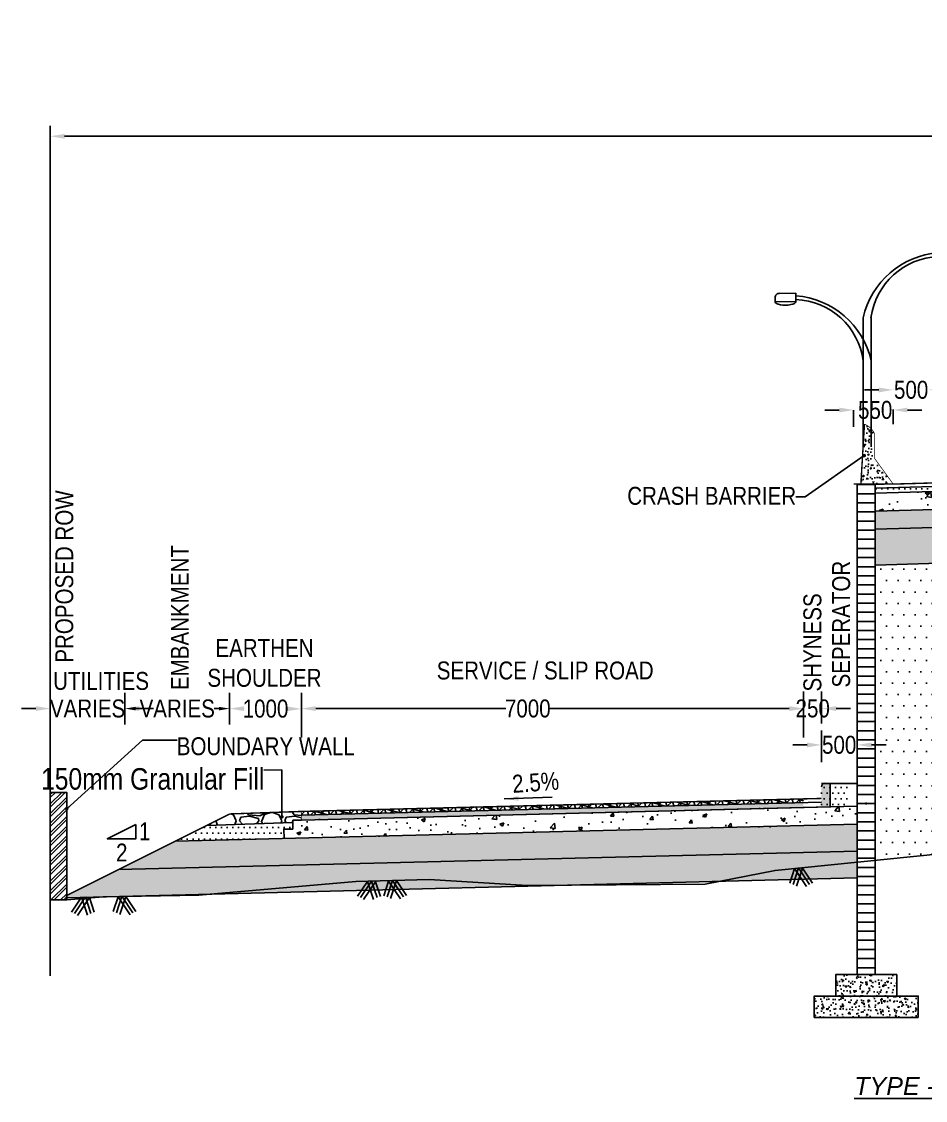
# Model space of a CAD drawing. Header units: millimetres. Extents: x 207528 to 778454, y -364692 to 101323.
# Drawn here: x 559801 to 572402, y 9499 to 24533 of the extents above; entities that cross this region are included whole.
import ezdxf

# ---------------------------------------------------------------- set-up
doc = ezdxf.new("R2010")
doc.units = ezdxf.units.MM
doc.linetypes.add('DASHED2', pattern=[0.375, 0.25, -0.125])
for name, color, linetype in [('Dim', 253, 'Continuous'), ('Dimension', 253, 'Continuous'), ('hatch', 253, 'Continuous'), ('NGL', 7, 'DASHED2'), ('Proposed ROW', 241, 'MNEW')]:
    doc.layers.add(name, color=color, linetype=linetype)
doc.styles.add('DIM', font='ARIALN.TTF', dxfattribs={"height": 250})
doc.styles.get("Standard").update_dxf_attribs({"font": 'arial.ttf'})
doc.styles.add('STRIP PLAN STYLE', font='ARIALN.TTF')
doc.linetypes.add('MNEW', pattern='A,26.152623,-1.048632,["PROW",Standard,S=1.75,R=0,X=0,Y=-0.975095],-7.693777,26.152623', length=61.047655)
doc.dimstyles.new('DIM', dxfattribs={"dimtxt": 250, "dimasz": 200, "dimexe": 0.18, "dimexo": 0.0625, "dimgap": 0.09, "dimtad": 0, "dimtih": 1, "dimtoh": 1, "dimdec": 0, "dimzin": 0, "dimdsep": 46, "dimtxsty": 'DIM', "dimcen": 0.09, "dimclrd": 256, "dimclrt": 7, "dimadec": 0, "dimazin": 0, "dimtfac": 1, "dimtdec": 0, "dimtofl": 0, "dimtmove": 0, "dimatfit": 3, "dimfxl": 1, "dimtolj": 1, "dimtzin": 0, "dimarcsym": 0})
doc.dimstyles.new('new', dxfattribs={"dimtxt": 150, "dimasz": 150, "dimexe": 100, "dimexo": 0.1, "dimgap": 0.09, "dimtad": 0, "dimtih": 1, "dimtoh": 1, "dimdec": 0, "dimzin": 0, "dimdsep": 46, "dimtxsty": 'DIM', "dimcen": 0.09, "dimclrd": 256, "dimclrt": 252, "dimadec": 0, "dimazin": 0, "dimtfac": 1, "dimtdec": 0, "dimtofl": 0, "dimtmove": 0, "dimatfit": 3, "dimfxl": 1, "dimtolj": 1, "dimtzin": 0, "dimlwd": -1, "dimarcsym": 0})

# ---------------------------------------------------------------- blocks, each defined once
blk = doc.blocks.new('*D864')
at = {"layer": 'Defpoints', "color": 0, "transparency": 16777216}
for p in [(605201, 22934), (560201, 22667), (605201, 22670)]:
    blk.add_point(p, dxfattribs=at)
at = {"layer": 'Dim', "color": 0, "lineweight": -2, "transparency": 16777216}
for p, q in [((560201, 22667), (560201, 22935)), ((605201, 22670), (605201, 22935))]:
    blk.add_line(p, q, dxfattribs=at)
at = {"layer": 'Dim', "lineweight": -2, "transparency": 16777216}
for p, q in [((560401, 22934), (580479, 22934)), ((605001, 22934), (587825, 22934))]:
    blk.add_line(p, q, dxfattribs=at)
at = {"layer": 'Dim', "transparency": 16777216}
for points in [[(560401, 22968), (560401, 22901), (560201, 22934)], [(605001, 22968), (605001, 22901), (605201, 22934)]]:
    blk.add_solid(points, dxfattribs=at)
at = {"layer": 'Dim', "color": 7, "transparency": 16777216, "insert": (584152, 22934), "char_height": 400, "attachment_point": 5, "style": 'STRIP PLAN STYLE'}
blk.add_mtext('\\A1;PROPOSED RIGHT OF WAY (45m)', dxfattribs=at)
blk = doc.blocks.new('*D880')
at = {"layer": 'Defpoints', "color": 0, "transparency": 16777216}
for p in [(571401, 19120), (571401, 19023), (571951, 19023)]:
    blk.add_point(p, dxfattribs=at)
at = {"layer": 'Dim', "lineweight": -2, "transparency": 16777216}
for p, q in [((571201, 19120), (571001, 19120)), ((572151, 19120), (572351, 19120))]:
    blk.add_line(p, q, dxfattribs=at)
at = {"layer": 'Dim', "color": 0, "lineweight": -2, "transparency": 16777216}
for p, q in [((571401, 19118), (571401, 19120)), ((571951, 19118), (571951, 19120))]:
    blk.add_line(p, q, dxfattribs=at)
at = {"layer": 'Dim', "transparency": 16777216}
for points in [[(571201, 19153), (571201, 19086), (571401, 19120)], [(572151, 19153), (572151, 19086), (571951, 19120)]]:
    blk.add_solid(points, dxfattribs=at)
at = {"layer": 'Dim', "color": 7, "transparency": 16777216, "insert": (571701, 19120), "char_height": 250, "attachment_point": 5, "style": 'DIM'}
blk.add_mtext('\\A1;550', dxfattribs=at)
blk = doc.blocks.new('*D884')
at = {"layer": 'Defpoints', "color": 0, "transparency": 16777216}
for p in [(571951, 19400), (571951, 19126), (572452, 19126)]:
    blk.add_point(p, dxfattribs=at)
at = {"layer": 'Dim', "lineweight": -2, "transparency": 16777216}
for p, q in [((571751, 19400), (571551, 19400)), ((572652, 19400), (572852, 19400))]:
    blk.add_line(p, q, dxfattribs=at)
at = {"layer": 'Dim', "color": 0, "lineweight": -2, "transparency": 16777216}
for p, q in [((571951, 19399), (571951, 19400)), ((572452, 19399), (572452, 19400))]:
    blk.add_line(p, q, dxfattribs=at)
at = {"layer": 'Dim', "transparency": 16777216}
for points in [[(571751, 19433), (571751, 19366), (571951, 19400)], [(572652, 19433), (572652, 19366), (572452, 19400)]]:
    blk.add_solid(points, dxfattribs=at)
at = {"layer": 'Dim', "color": 7, "transparency": 16777216, "insert": (572202, 19400), "char_height": 250, "attachment_point": 5, "style": 'DIM'}
blk.add_mtext('\\A1;500', dxfattribs=at)
blk = doc.blocks.new('DDD')
for p, q in [((1867070, -106568), (1867071, -106627)), ((1867358, -106507), (1867129, -106509)), ((1867359, -106625), (1867358, -106507)), ((1867071, -106627), (1867359, -106625)), ((1868297, -107444), (1868295, -109214)), ((1868407, -107450), (1868407, -109214))]:
    blk.add_line(p, q)
for centre, major_axis, start_param, end_param in [((1867129, -106568), (41.7, 41.7), 0.793568, 2.364365), ((1867273, -107703), (-822, 822), 4.14637, 5.423964), ((1867323, -107580), (-343, 922), 4.488864, 5.890241)]:
    blk.add_ellipse(centre, major_axis=major_axis, ratio=1, start_param=start_param, end_param=end_param)
at = {"extrusion": (0, 0, -1)}
blk.add_ellipse((1867215, -106626), major_axis=(144, 1), ratio=0.331897, start_param=0, end_param=3.141593, dxfattribs=at)
blk = doc.blocks.new('DUAL LIGHT')
for p, q in [((1621822, -144545), (1621823, -144427)), ((1621823, -144427), (1622052, -144429)), ((1622110, -144547), (1621822, -144545)), ((1622110, -144488), (1622110, -144547)), ((1620774, -145370), (1620774, -146570)), ((1620884, -145364), (1620885, -146570))]:
    blk.add_line(p, q)
at = {"extrusion": (0, 0, -1)}
for centre, major_axis, start_param, end_param in [((1621908, -145623), (822, 822), 4.14637, 5.423964), ((1622052, -144487), (-41.7, 41.7), 0.793568, 2.364365), ((1621858, -145500), (343, 922), 4.488864, 5.890241)]:
    blk.add_ellipse(centre, major_axis=major_axis, ratio=1, start_param=start_param, end_param=end_param, dxfattribs=at)
blk.add_ellipse((1621966, -144546), major_axis=(-144, 1), ratio=0.331897, start_param=0, end_param=3.141593)
blk.add_blockref('DDD', (-247523, -37321))
blk = doc.blocks.new('*D881')
at = {"layer": 'Defpoints', "color": 0, "transparency": 16777216}
for p in [(571452, 14453), (570952, 14105), (571452, 14105)]:
    blk.add_point(p, dxfattribs=at)
at = {"layer": 'Dim', "lineweight": -2, "transparency": 16777216}
for p, q in [((570752, 14453), (570552, 14453)), ((571652, 14453), (571852, 14453))]:
    blk.add_line(p, q, dxfattribs=at)
at = {"layer": 'Dim', "color": 0, "lineweight": -2, "transparency": 16777216}
for p, q in [((570952, 14452), (570952, 14453)), ((571452, 14452), (571452, 14453))]:
    blk.add_line(p, q, dxfattribs=at)
at = {"layer": 'Dim', "transparency": 16777216}
for points in [[(570752, 14486), (570752, 14419), (570952, 14453)], [(571652, 14486), (571652, 14419), (571452, 14453)]]:
    blk.add_solid(points, dxfattribs=at)
at = {"layer": 'Dim', "color": 7, "transparency": 16777216, "insert": (571199, 14453), "char_height": 250, "attachment_point": 5, "style": 'DIM'}
blk.add_mtext('\\A1;500', dxfattribs=at)
blk = doc.blocks.new('*D882')
at = {"layer": 'Defpoints', "color": 0, "transparency": 16777216}
for p in [(563702, 14959), (563702, 14556), (570702, 14556)]:
    blk.add_point(p, dxfattribs=at)
at = {"layer": 'Dim', "color": 0, "lineweight": -2, "transparency": 16777216}
for p, q in [((563702, 14556), (563702, 14959)), ((570702, 14556), (570702, 14959))]:
    blk.add_line(p, q, dxfattribs=at)
at = {"layer": 'Dim', "lineweight": -2, "transparency": 16777216}
for p, q in [((563902, 14959), (566553, 14959)), ((570502, 14959), (567163, 14959))]:
    blk.add_line(p, q, dxfattribs=at)
at = {"layer": 'Dim', "transparency": 16777216}
for points in [[(563902, 14992), (563902, 14925), (563702, 14959)], [(570502, 14992), (570502, 14925), (570702, 14959)]]:
    blk.add_solid(points, dxfattribs=at)
at = {"layer": 'Dim', "color": 7, "transparency": 16777216, "insert": (566858, 14959), "char_height": 250, "attachment_point": 5, "style": 'DIM'}
blk.add_mtext('\\A1;7000', dxfattribs=at)
blk = doc.blocks.new('*D883')
at = {"layer": 'Defpoints', "color": 0, "transparency": 16777216}
for p in [(570959, 14960), (570702, 14643), (570959, 14643)]:
    blk.add_point(p, dxfattribs=at)
at = {"layer": 'Dim', "lineweight": -2, "transparency": 16777216}
for p, q in [((570502, 14960), (570302, 14960)), ((571159, 14960), (571359, 14960))]:
    blk.add_line(p, q, dxfattribs=at)
at = {"layer": 'Dim', "color": 0, "lineweight": -2, "transparency": 16777216}
for p, q in [((570702, 14959), (570702, 14960)), ((570959, 14959), (570959, 14960))]:
    blk.add_line(p, q, dxfattribs=at)
at = {"layer": 'Dim', "transparency": 16777216}
for points in [[(570502, 14993), (570502, 14926), (570702, 14960)], [(571159, 14993), (571159, 14926), (570959, 14960)]]:
    blk.add_solid(points, dxfattribs=at)
at = {"layer": 'Dim', "color": 7, "transparency": 16777216, "insert": (570830, 14960), "char_height": 250, "attachment_point": 5, "style": 'DIM'}
blk.add_mtext('\\A1;250', dxfattribs=at)
blk = doc.blocks.new('*D877')
at = {"layer": 'Defpoints', "color": 0, "transparency": 16777216}
for p in [(562702, 14959), (562702, 14959), (563702, 14955)]:
    blk.add_point(p, dxfattribs=at)
at = {"layer": 'Dim', "color": 0, "lineweight": -2, "transparency": 16777216}
for p, q in [((562702, 14959), (562702, 14958)), ((563702, 14955), (563702, 14955))]:
    blk.add_line(p, q, dxfattribs=at)
at = {"layer": 'Dim', "lineweight": -2, "transparency": 16777216}
for p, q in [((562902, 14958), (562905, 14958)), ((563502, 14956), (563498, 14956))]:
    blk.add_line(p, q, dxfattribs=at)
at = {"layer": 'Dim', "transparency": 16777216}
for points in [[(562902, 14991), (562901, 14925), (562702, 14959)], [(563502, 14989), (563501, 14923), (563702, 14955)]]:
    blk.add_solid(points, dxfattribs=at)
at = {"layer": 'Dim', "color": 7, "transparency": 16777216, "insert": (563202, 14957), "char_height": 250, "attachment_point": 5, "style": 'DIM'}
blk.add_mtext('\\A1;1000', dxfattribs=at)
blk = doc.blocks.new('*D878')
at = {"layer": 'Defpoints', "color": 0, "transparency": 16777216}
for p in [(560201, 15003), (560201, 14959), (561241, 14959)]:
    blk.add_point(p, dxfattribs=at)
at = {"layer": 'Dimension', "lineweight": -2, "transparency": 16777216}
for p, q in [((560001, 14959), (559801, 14959)), ((561441, 14959), (561641, 14959))]:
    blk.add_line(p, q, dxfattribs=at)
at = {"layer": 'Dimension', "color": 0, "lineweight": -2, "transparency": 16777216}
for p, q in [((560201, 14960), (560201, 14959)), ((561241, 14959), (561241, 14959))]:
    blk.add_line(p, q, dxfattribs=at)
at = {"layer": 'Dimension', "transparency": 16777216}
for points in [[(560001, 14992), (560001, 14926), (560201, 14959)], [(561441, 14992), (561441, 14926), (561241, 14959)]]:
    blk.add_solid(points, dxfattribs=at)
at = {"layer": 'Dimension', "color": 7, "transparency": 16777216, "insert": (560721, 14959), "char_height": 250, "attachment_point": 5, "style": 'DIM'}
blk.add_mtext('\\A1;VARIES', dxfattribs=at)
blk = doc.blocks.new('*D879')
at = {"layer": 'Defpoints', "color": 0, "transparency": 16777216}
for p in [(561241, 14959), (561241, 14959), (562702, 14959)]:
    blk.add_point(p, dxfattribs=at)
at = {"layer": 'Dimension', "color": 0, "lineweight": -2, "transparency": 16777216}
for p, q in [((561241, 14959), (561241, 14959)), ((562702, 14959), (562702, 14959))]:
    blk.add_line(p, q, dxfattribs=at)
at = {"layer": 'Dimension', "lineweight": -2, "transparency": 16777216}
for p, q in [((561391, 14959), (561454, 14959)), ((562552, 14959), (562488, 14959))]:
    blk.add_line(p, q, dxfattribs=at)
at = {"layer": 'Dimension', "transparency": 16777216}
for points in [[(561391, 14984), (561391, 14934), (561241, 14959)], [(562552, 14984), (562552, 14934), (562702, 14959)]]:
    blk.add_solid(points, dxfattribs=at)
at = {"layer": 'Dimension', "color": 7, "transparency": 16777216, "insert": (561971, 14959), "char_height": 250, "attachment_point": 5, "style": 'DIM'}
blk.add_mtext('\\A1;VARIES', dxfattribs=at)

msp = doc.modelspace()

# ---------------------------------------------------------------- hatches: boundary and pattern name
at = {"ltscale": 0.1}
h = msp.add_hatch(dxfattribs=at)
h.set_pattern_fill('LINE', color=256, scale=40, style=0)
h.set_pattern_definition([(0, (509721.86, 96311.76), (0, 127), [])])
h.paths.add_polyline_path([(571701.5, 18087.5), (571451.5, 18087.5), (571451.5, 12703.7), (571701.5, 12742.6)])
h.paths.add_polyline_path([(571701.5, 12742.6), (571451.5, 12703.7), (571451.5, 11253.1), (571701.5, 11253.1)])
h = msp.add_hatch(color=256)
h.dxf.hatch_style = 1
h.paths.add_polyline_path([(570951.2, 13869.5, -0.4142136), (571001.2, 13919.5), (571074.5, 13919.5), (571074.5, 13583.8), (570951.2, 13580.6)])
h = msp.add_hatch()
h.set_pattern_fill('GOST_GLASS', color=41, scale=5)
h.set_pattern_definition([(45, (470476.678, 1.86), (42.426407, -4e-15), [25, -35]), (45, (470487.285, 1.86), (42.426407, -4e-15), [10, -50]), (45, (470476.678, 12.466), (42.426407, -4e-15), [10, -50])])
h.paths.add_polyline_path([(570701.5, 13650.9), (570701.5, 13580.9), (564975.7, 13437.8), (564729.2, 13457.4), (564331.1, 13491.7)])
h.paths.add_polyline_path([(563701.5, 13475.9), (563701.5, 13405.9), (564975.7, 13437.8), (564729.2, 13457.4), (564331.1, 13491.7)])
at = {"layer": 'Dim'}
h = msp.add_hatch(dxfattribs=at)
h.set_pattern_fill('AR-CONC', color=256)
h.set_pattern_definition([(50, (507597.46, 96274.26), (182.18467, -15.93909), [19.05, -209.55]), (355, (507597.46, 96274.26), (-35.24342, 191.05685), [15.24, -167.6406]), (100.45144, (507612.65, 96272.93), (146.94125, 175.11775), [16.19, -178.09024]), (46.1842, (507597.46, 96325.06), (271.07904, -42.04233), [28.575, -314.325]), (96.63556, (507620.05, 96321.56), (237.4041, 247.4261), [24.285, -267.1356]), (351.18415, (507597.46, 96325.06), (237.4041, 247.4261), [22.86, -251.4597]), (21, (507622.86, 96312.36), (151.6144, -102.2652), [19.05, -209.55]), (326, (507622.86, 96312.36), (61.80203, 184.18797), [15.24, -167.64]), (71.45144, (507635.5, 96303.84), (213.41642, 81.92277), [16.19, -178.08994]), (37.5, (507597.463, 96274.26), (3.088603, 84.55504), [0, -165.608, 0, -170.18, 0, -168.275]), (7.5, (507597.46, 96274.26), (66.81966, 100.180575), [0, -97.028, 0, -161.798, 0, -64.135]), (327.5, (507540.82, 96274.26), (135.590595, -5.728744), [0, -63.5, 0, -198.12, 0, -262.89]), (317.5, (507515.42, 96274.26), (148.12918, 25.42649), [0, -82.55, 0, -131.572, 0, -186.69])])
h.paths.add_polyline_path([(571693.7, 18785.9), (571687.2, 18799.6), (571667.6, 18831.7), (571650.5, 18853.1), (571626.1, 18877.3), (571586.3, 18905.9), (571575.3, 18911.3), (571566.9, 18915.4), (571559.3, 18919.2), (571552.4, 18922.4), (571548.1, 18859.5), (571501.4, 18084.5), (571952.2, 18100), (571693.4, 18444)])
h = msp.add_hatch(dxfattribs=at)
h.set_pattern_fill('AR-CONC', color=256, scale=3)
h.set_pattern_definition([(50, (506852.7, 32192.54), (546.554, -47.8173), [57.15, -628.65]), (355, (506852.7, 32192.54), (-105.7303, 573.1705), [45.72, -502.9218]), (100.45144, (506898.24, 32188.56), (440.8237, 525.3533), [48.57, -534.2707]), (46.1842, (506852.7, 32344.94), (813.237, -126.127), [85.725, -942.975]), (96.6356, (506920.5, 32334.4), (712.212, 742.278), [72.855, -801.407]), (351.1842, (506852.7, 32344.94), (712.212, 742.278), [68.58, -754.379]), (21, (506928.9, 32306.84), (454.8432, -306.7956), [57.15, -628.65]), (326, (506928.9, 32306.84), (185.406, 552.564), [45.72, -502.92]), (71.45144, (506966.8, 32281.3), (640.2493, 245.7683), [48.57, -534.27]), (37.5, (506852.7, 32192.54), (9.2658, 253.6651), [0, -496.824, 0, -510.54, 0, -504.825]), (7.5, (506852.7, 32192.54), (200.459, 300.5417), [0, -291.084, 0, -485.394, 0, -192.405]), (327.5, (506682.76, 32192.54), (406.7718, -17.18623), [0, -190.5, 0, -594.36, 0, -788.67]), (317.5, (506606.56, 32192.54), (444.3875, 76.2795), [0, -247.65, 0, -394.716, 0, -560.07])])
h.paths.add_polyline_path([(581951.6, 18254.9), (581951.6, 17998.1), (571701.5, 17709.5), (571701.5, 17960.7)])
h = msp.add_hatch(dxfattribs=at)
h.set_pattern_fill('ANSI32', scale=10)
h.set_pattern_definition([(45, (245423.87, -43053.24), (-67.35192, 67.35192), []), (45, (245468.77, -43053.24), (-67.35192, 67.35192), [])])
h.paths.add_polyline_path([(560201.1, 12292.2), (560201.1, 13792.2), (560431.1, 13792.2), (560431.1, 12292.2)])
h = msp.add_hatch(dxfattribs=at)
h.set_pattern_fill('AR-CONC', color=256, scale=3)
h.set_pattern_definition([(50, (470476.7, 1.86), (546.554, -47.8173), [57.15, -628.65]), (355, (470476.7, 1.86), (-105.7303, 573.1705), [45.72, -502.9218]), (100.45144, (470522.2, -2.1), (440.8237, 525.3533), [48.57, -534.2707]), (46.1842, (470476.7, 154.26), (813.237, -126.127), [85.725, -942.975]), (96.6356, (470544.45, 143.75), (712.2124, 742.2784), [72.855, -801.407]), (351.18415, (470476.7, 154.3), (712.2124, 742.2784), [68.58, -754.379]), (21, (470552.9, 116.16), (454.8432, -306.7956), [57.15, -628.65]), (326, (470552.9, 116.16), (185.406, 552.564), [45.72, -502.92]), (71.45144, (470590.8, 90.6), (640.2493, 245.7683), [48.57, -534.2698]), (37.5, (470476.68, 1.86), (9.2658, 253.6651), [0, -496.824, 0, -510.54, 0, -504.825]), (7.5, (470476.68, 1.86), (200.459, 300.5417), [0, -291.084, 0, -485.394, 0, -192.405]), (327.5, (470306.75, 1.86), (406.7718, -17.18623), [0, -190.5, 0, -594.36, 0, -788.67]), (317.5, (470230.55, 1.86), (444.3875, 76.2795), [0, -247.65, 0, -394.716, 0, -560.07])])
h.paths.add_polyline_path([(563554.7, 13402.3), (564975.7, 13437.8), (565873.5, 13366.3), (567056.6, 13310.3), (568595.1, 13302.5), (569897.9, 13363.4), (571451.5, 13449.9), (571451.5, 13343.1), (563554.7, 13152.2)])
h.paths.add_polyline_path([(564975.7, 13437.8), (570554.7, 13577.3), (571451.5, 13599.7), (571451.5, 13449.9), (569897.9, 13363.4), (568595.1, 13302.5), (567056.6, 13310.3), (565873.5, 13366.3)])
at = {"layer": 'hatch'}
h = msp.add_hatch(dxfattribs=at)
h.set_pattern_fill('DOTS', scale=50)
h.set_pattern_definition([(0, (508097.59, 32228.38), (39.6875, 79.375), [0, -79.375])])
h.paths.add_polyline_path([(572452.3, 18101.5), (571700.8, 18087.5), (571701.5, 18029.9), (571701.5, 17960.7), (572452.9, 17982.3)])
h = msp.add_hatch(dxfattribs=at)
h.set_pattern_fill('GRAVEL', color=11, scale=25)
h.set_pattern_definition([(228.01279, (507309.89, 32827.543), (-5080, -5715), [85.4304, -8457.621]), (184.96974, (507252.74, 32764.043), (7619.999997, 635.000036), [146.601, -14513.5122]), (132.510447, (507106.69, 32751.343), (6350.000003, -6984.999998), [103.3704, -10233.6807]), (267.27369, (506859.04, 32592.593), (635.000001, 12700), [133.501, -13216.6094]), (292.833654, (506852.69, 32459.243), (-3175, 7620), [130.9084, -12959.952]), (357.27369, (506903.49, 32338.593), (-12700, 635.000001), [133.501, -13216.6094]), (37.69424, (507036.84, 32332.243), (-8254.9999996, -6350.0000005), [176.5484, -17478.279]), (72.25533, (507176.54, 32440.193), (4445.000001, 13969.9999996), [166.68, -16501.314]), (121.429566, (507227.34, 32598.943), (-5080.000001, 8255), [133.9532, -13261.3864]), (175.23636, (507157.49, 32713.243), (6985, -635), [152.9283, -7493.484]), (222.397438, (507005.09, 32725.943), (-7620, -6985), [197.7695, -19579.193]), (138.814075, (507487.69, 32586.243), (-4445, 3810), [67.501, -6682.6415]), (171.469234, (507436.89, 32630.693), (8255, -1269.999999), [128.4205, -12713.6597]), (225, (507309.9, 32649.74), (-9e-14, -635), [89.8023, -808.2233]), (203.19859, (507265.44, 32725.94), (3175, 1270), [48.3603, -4787.6556]), (291.80141, (507220.99, 32706.89), (-635, 1905), [68.3914, -3351.188]), (30.96376, (507246.39, 32643.39), (1905, 1270), [111.08, -3591.5745]), (161.56505, (507341.64, 32700.54), (1270, -635), [80.322, -1927.7245]), (16.38954, (506852.69, 32706.893), (6350, 1905), [112.522, -11139.7067]), (70.346176, (506960.64, 32738.643), (-2540, -6985), [94.3997, -9345.554]), (293.19859, (507341.64, 32827.54), (-1270, 3175), [96.72, -4739.296]), (343.61046, (507379.74, 32738.643), (-6350, 1905), [112.522, -11139.7067]), (339.44395, (506852.69, 32313.19), (-3175, 1270), [108.509, -5316.9336]), (294.77514, (506954.29, 32275.093), (-3175.000004, 6984.999998), [90.918, -9000.8983]), (66.80141, (507347.99, 32192.54), (1270, 3175), [96.72, -4739.296]), (17.354025, (507386.09, 32281.443), (-8255, -2540), [106.4457, -10538.094]), (69.44395, (507036.84, 32192.54), (-1270, -3175), [54.2544, -5371.188]), (101.30993, (507309.89, 32192.54), (-635, 2540), [32.3787, -3205.4987]), (165.96376, (507303.54, 32224.3), (1905, -635), [130.9084, -2487.2636]), (186.009006, (507176.54, 32256.043), (6350, 635), [121.3167, -12010.341]), (303.69007, (507246.39, 32586.24), (-635, 1270), [91.581, -2197.944]), (353.157227, (507297.19, 32510.043), (10795, -1269.9999994), [159.889, -15829.0023]), (60.9454, (507455.94, 32490.993), (-2540, -4445), [65.377, -6472.348]), (90, (507487.7, 32548.14), (-635, 635), [38.1, -596.9]), (120.25644, (507163.84, 32275.093), (2540, -4445), [88.2167, -8733.485]), (48.01279, (507119.39, 32351.293), (5080, 5715), [170.8607, -8372.1905]), (0, (507233.7, 32478.3), (635, 635), [165.1, -469.9]), (325.304846, (507398.79, 32478.293), (6350.000002, -4444.999997), [100.4024, -9939.829]), (254.0546, (507481.34, 32421.14), (-635, -2540), [92.4573, -4530.4125]), (207.645975, (507455.94, 32332.243), (-12065, -6349.999999), [150.5363, -14903.116]), (175.42608, (507322.59, 32262.393), (-8255, 635), [159.2574, -15766.4616])])
h.paths.add_polyline_path([(582701.7, 17768.9), (582701.7, 18018.9), (571701.5, 17709.5), (571701.5, 17597.5), (571701.5, 17459.8)])
h = msp.add_hatch(dxfattribs=at)
h.set_pattern_fill('DOTS', color=25, scale=50)
h.set_pattern_definition([(0, (506852.69, 32192.54), (39.6875, 79.375), [0, -79.375])])
h.paths.add_polyline_path([(582701.7, 17768.9), (571701.5, 17459.8), (571701.5, 16959.7), (582701.7, 17268.7)])
h = msp.add_hatch(dxfattribs=at)
h.set_pattern_fill('DOTS', scale=100)
h.set_pattern_definition([(0, (506852.69, 96275.92), (79.375, 158.75), [0, -158.75])])
h.paths.add_polyline_path([(582701.7, 17268.7), (571701.5, 16959.7), (571701.5, 12950.5), (571688.1, 12844.8), (573383.3, 13016.4), (576800.4, 13299.5), (582701.7, 13473.9)])
h = msp.add_hatch(dxfattribs=at)
h.set_pattern_fill('DOTS', color=25, scale=50)
h.set_pattern_definition([(0, (-746118.83, 108238.32), (39.6875, 79.375), [0, -79.375])])
h.paths.add_polyline_path([(570938.8, 13580.4), (571324.1, 13590.1), (571324.1, 13916.1), (570938.8, 13916.1)])
h = msp.add_hatch(dxfattribs=at)
h.set_pattern_fill('NET3', color=256, scale=30, angle=45)
h.set_pattern_definition([(45, (470476.68, 1.86), (-67.35192, 67.35192), []), (105, (470476.68, 1.86), (-92.004435, -24.65251), []), (165, (470476.68, 1.86), (-24.65251, -92.004435), [])])
h.paths.add_polyline_path([(570701.5, 13697.3), (570701.5, 13650.9), (564331.1, 13491.7), (563881, 13530.4)])
h.paths.add_polyline_path([(563701.5, 13526), (563701.5, 13475.9), (564331.1, 13491.7), (563881, 13530.4)])
h = msp.add_hatch(dxfattribs=at)
h.set_pattern_fill('DOTS', scale=50)
h.set_pattern_definition([(0, (515875.72, -63455.065), (39.6875, 79.375), [0, -79.375])])
h.paths.add_polyline_path([(561944.2, 13111.9), (562394.8, 13330.1), (563581.4, 13380.5), (563581.4, 13362.1), (563581.4, 13354.1), (563581.4, 13343.3), (563581.4, 13330.1), (563581.4, 13280.8), (563456.4, 13280.8), (563459.7, 13149.8)])
h = msp.add_hatch(dxfattribs=at)
h.set_pattern_fill('GRAVEL', color=11, scale=25)
h.set_pattern_definition([(228.012788, (255131.566, -53919.82), (-5080.0000004, -5714.9999996), [85.4304, -8457.6209]), (184.969741, (255074.416, -53983.318), (7619.999997, 635.0000362), [146.6012, -14513.5122]), (132.510447, (254928.366, -53996.018), (6350.0000027, -6984.9999976), [103.3704, -10233.6807]), (267.273689, (254680.716, -54154.768), (635.0000013, 12700), [133.5011, -13216.6094]), (292.833654, (254674.366, -54288.118), (-3175.0000003, 7620), [130.9084, -12959.9519]), (357.273689, (254725.166, -54408.768), (-12700, 635.0000013), [133.5011, -13216.6094]), (37.6942405, (254858.516, -54415.118), (-8254.9999996, -6350.0000005), [176.5484, -17478.2788]), (72.255328, (254998.216, -54307.168), (4445.0000012, 13969.9999996), [166.6799, -16501.3142]), (121.429566, (255049.016, -54148.418), (-5080.0000007, 8254.9999996), [133.9532, -13261.3864]), (175.236358, (254979.166, -54034.12), (6985, -635.000001), [152.9283, -7493.4842]), (222.397438, (254826.766, -54021.418), (-7619.9999998, -6985.0000003), [197.7695, -19579.1931]), (138.814075, (255309.366, -54161.12), (-4445, 3810), [67.5011, -6682.6415]), (171.469234, (255258.566, -54116.668), (8255.0000002, -1269.9999986), [128.4205, -12713.6597]), (225, (255131.57, -54097.6), (-9e-14, -635), [89.8023, -808.2233]), (203.19859, (255087.12, -54021.42), (3175, 1270), [48.3603, -4787.6556]), (291.80141, (255042.67, -54040.47), (-635, 1905), [68.3914, -3351.1882]), (30.963757, (255068.07, -54103.97), (1905, 1270), [111.0799, -3591.5745]), (161.56505, (255163.32, -54046.82), (1270, -635), [80.3218, -1927.7245]), (16.38954, (254674.366, -54040.468), (6350, 1905), [112.522, -11139.7067]), (70.346176, (254782.316, -54008.718), (-2540, -6985), [94.3997, -9345.5539]), (293.19859, (255163.32, -53919.82), (-1270, 3175), [96.72, -4739.2959]), (343.61046, (255201.416, -54008.718), (-6350, 1904.9999996), [112.522, -11139.7067]), (339.443955, (254674.37, -54434.17), (-3175, 1270), [108.5088, -5316.9336]), (294.77514, (254775.966, -54472.27), (-3175.000004, 6984.999998), [90.918, -9000.8983]), (66.80141, (255169.67, -54554.82), (1270, 3175), [96.72, -4739.2959]), (17.354025, (255207.766, -54465.918), (-8255, -2540.0000005), [106.4457, -10538.094]), (69.443955, (254858.52, -54554.82), (-1270, -3175), [54.2544, -5371.188]), (101.309932, (255131.57, -54554.82), (-635, 2540), [32.3787, -3205.4987]), (165.963757, (255125.22, -54523.07), (1905, -635), [130.9084, -2487.2636]), (186.009006, (254998.216, -54491.318), (6350, 635.0000003), [121.3167, -12010.3412]), (303.69007, (255068.07, -54161.12), (-635, 1270), [91.581, -2197.9441]), (353.157227, (255118.866, -54237.318), (10795, -1269.9999994), [159.8892, -15829.0023]), (60.945396, (255277.616, -54256.37), (-2540, -4445), [65.377, -6472.3481]), (90, (255309.37, -54199.2), (-635, 635), [38.1, -596.9]), (120.256437, (254985.516, -54472.27), (2540, -4445), [88.2167, -8733.4852]), (48.012787, (254941.066, -54396.07), (5080.0000004, 5714.9999996), [170.8607, -8372.1905]), (0, (255055.37, -54269.07), (635, 635), [165.1, -469.9]), (325.304846, (255220.466, -54269.068), (6350.0000024, -4444.9999966), [100.4024, -9939.8292]), (254.054604, (255303.02, -54326.22), (-635, -2540), [92.4573, -4530.4125]), (207.645975, (255277.616, -54415.118), (-12065.0000004, -6349.9999992), [150.5363, -14903.1161]), (175.426079, (255144.266, -54484.968), (-8255, 635), [159.2574, -15766.4616])])
h.paths.add_polyline_path([(562379.7, 13329.6), (562702.5, 13491), (563701.5, 13526), (563702, 13526), (563702, 13405.8), (563581.4, 13405.8), (563581.4, 13371.7)])
h = msp.add_hatch(dxfattribs=at)
h.set_pattern_fill('GRAVEL', color=11, scale=25)
h.set_pattern_definition([(228.01279, (470933.88, 636.86), (-5080, -5715), [85.4304, -8457.621]), (184.96974, (470876.728, 573.36), (7619.999997, 635.000036), [146.6012, -14513.5122]), (132.510447, (470730.678, 560.66), (6350.000003, -6984.999998), [103.3704, -10233.6807]), (267.27369, (470483.028, 401.91), (635.000001, 12700), [133.501, -13216.6094]), (292.833654, (470476.678, 268.56), (-3175, 7620), [130.9084, -12959.952]), (357.27369, (470527.478, 147.91), (-12700, 635.000001), [133.501, -13216.6094]), (37.69424, (470660.828, 141.56), (-8254.9999996, -6350.0000005), [176.5484, -17478.2788]), (72.255328, (470800.528, 249.51), (4445.000001, 13969.9999996), [166.68, -16501.314]), (121.429566, (470851.328, 408.26), (-5080.000001, 8255), [133.9532, -13261.3864]), (175.23636, (470781.48, 522.56), (6985, -635), [152.9283, -7493.4842]), (222.397438, (470629.078, 535.259), (-7619.9999998, -6985.0000003), [197.7695, -19579.193]), (138.814075, (471111.68, 395.56), (-4445, 3810), [67.501, -6682.6415]), (171.469234, (471060.878, 440.01), (8255, -1269.999999), [128.4205, -12713.6597]), (225, (470933.9, 459.06), (-9e-14, -635), [89.8023, -808.2233]), (203.19859, (470889.43, 535.26), (3175, 1270), [48.3603, -4787.6556]), (291.80141, (470844.98, 516.21), (-635, 1905), [68.3914, -3351.1882]), (30.96376, (470870.38, 452.71), (1905, 1270), [111.08, -3591.5745]), (161.56505, (470965.63, 509.86), (1270, -635), [80.3218, -1927.7245]), (16.38954, (470476.678, 516.21), (6350, 1905), [112.522, -11139.7067]), (70.346176, (470584.63, 547.96), (-2540, -6985), [94.3997, -9345.554]), (293.19859, (470965.63, 636.86), (-1270, 3175), [96.72, -4739.296]), (343.61046, (471003.728, 547.96), (-6350, 1905), [112.522, -11139.7067]), (339.443955, (470476.68, 122.51), (-3175, 1270), [108.5088, -5316.9336]), (294.77514, (470578.28, 84.41), (-3175.000004, 6984.999998), [90.918, -9000.8983]), (66.80141, (470971.98, 1.86), (1270, 3175), [96.72, -4739.296]), (17.354025, (471010.078, 90.76), (-8255, -2540), [106.4457, -10538.094]), (69.443955, (470660.83, 1.86), (-1270, -3175), [54.2544, -5371.188]), (101.30993, (470933.88, 1.86), (-635, 2540), [32.3787, -3205.4987]), (165.96376, (470927.53, 33.61), (1905, -635), [130.9084, -2487.2636]), (186.009006, (470800.528, 65.36), (6350, 635), [121.3167, -12010.3412]), (303.69007, (470870.38, 395.56), (-635, 1270), [91.581, -2197.944]), (353.157227, (470921.178, 319.36), (10795, -1269.9999994), [159.8892, -15829.0023]), (60.945396, (471079.93, 300.31), (-2540, -4445), [65.377, -6472.348]), (90, (471111.7, 357.46), (-635, 635), [38.1, -596.9]), (120.256437, (470787.83, 84.41), (2540, -4445), [88.2167, -8733.4852]), (48.01279, (470743.38, 160.61), (5080, 5715), [170.8607, -8372.1905]), (0, (470857.7, 287.6), (635, 635), [165.1, -469.9]), (325.304846, (471022.778, 287.61), (6350.000002, -4444.999997), [100.4024, -9939.829]), (254.0546, (471105.33, 230.46), (-635, -2540), [92.4573, -4530.4125]), (207.645975, (471079.928, 141.56), (-12065.0000004, -6349.999999), [150.5363, -14903.116]), (175.42608, (470946.578, 71.71), (-8255, 635), [159.2574, -15766.4616])])
h.paths.add_polyline_path([(561944.2, 13111.9), (561153.8, 12716.8), (571451.5, 12974.2), (571451.5, 13349.6)])
h = msp.add_hatch(dxfattribs=at)
h.set_pattern_fill('DOTS', color=25, scale=50)
h.set_pattern_definition([(0, (470476.68, 1.86), (39.6875, 79.375), [0, -79.375])])
h.paths.add_polyline_path([(561153.8, 12716.8), (560364.4, 12322.2), (571451.5, 12599.4), (571451.5, 12974.2), (570927.8, 12961.2)])
h = msp.add_hatch(dxfattribs=at)
h.set_pattern_fill('AR-CONC', color=256, angle=90)
h.set_pattern_definition([(140, (510096.86, 96311.76), (15.93909, 182.18467), [19.05, -209.55]), (85, (510096.86, 96311.76), (-191.05685, -35.24342), [15.24, -167.6406]), (190.45144, (510098.19, 96326.94), (-175.11775, 146.94125), [16.19, -178.09024]), (136.1842, (510046.06, 96311.76), (42.04233, 271.07904), [28.575, -314.325]), (186.63556, (510049.56, 96334.35), (-247.4261, 237.40413), [24.285, -267.1356]), (81.18415, (510046.06, 96311.76), (-247.4261, 237.4041), [22.86, -251.4597]), (111, (510058.76, 96337.16), (102.2652, 151.6144), [19.05, -209.55]), (56, (510058.76, 96337.16), (-184.18797, 61.80203), [15.24, -167.64]), (161.45145, (510067.28, 96349.8), (-81.92277, 213.41642), [16.19, -178.08994]), (127.5, (510096.86, 96311.76), (-84.55504, 3.088603), [0, -165.608, 0, -170.18, 0, -168.275]), (97.5, (510096.86, 96311.76), (-100.180575, 66.81966), [0, -97.028, 0, -161.798, 0, -64.135]), (57.5, (510096.86, 96255.12), (5.728744, 135.590595), [0, -63.5, 0, -198.12, 0, -262.89]), (47.5, (510096.86, 96229.72), (-25.42649, 148.12918), [0, -82.55, 0, -131.572, 0, -186.69])])
h.paths.add_polyline_path([(572001.5, 11253.1), (571151.5, 11253.1), (571151.5, 10953.1), (571576.5, 10953.1), (571701.5, 10953.1), (572001.5, 10953.1)])
h.paths.add_polyline_path([(572301.5, 10953.1), (572001.5, 10953.1), (571701.5, 10953.1), (571576.5, 10953.1), (571151.5, 10953.1), (570851.5, 10953.1), (570851.5, 10653.1), (572301.5, 10653.1)])

# ---------------------------------------------------------------- linework, layer by layer
for p, q in [((571451.5, 18087.5), (571451.5, 11253.1)), ((571701.5, 18087.5), (571701.5, 11253.1)), ((571701.5, 16959.7), (582701.7, 17268.7)), ((571451.5, 13916.1), (570951.2, 13916.1))]:
    msp.add_line(p, q)
for points, const_width in [([(571551.5, 18922.7), (571501.5, 18087.5)], 20), ([(571551.5, 18087.5), (571952.5, 18087.5), (571693.4, 18444), (571693.7, 18785.9), (571687.2, 18799.6), (571667.6, 18831.7), (571650.5, 18853.1), (571626.1, 18877.3), (571586.3, 18905.9), (571553.3, 18922.1), (571551.5, 18922.7)], 10), ([(581951.6, 18375), (571950.8, 18087.5)], 20), ([(571950.8, 18087.5), (571401.5, 18087.5)], 20), ([(563701.5, 13526), (570951.5, 13707.2)], 20), ([(563701.5, 13526), (562702.5, 13491)], 20), ([(563702, 13525.8), (563702, 13405.8)], 10), ([(562702.5, 13491), (560431.1, 12355.5)], 20)]:
    msp.add_lwpolyline(points, dxfattribs=dict(const_width=const_width))
at = {"const_width": 10}
msp.add_lwpolyline([(571693.7, 18785.9, 0.1951747), (571551.5, 18922.8, 0.1951747)], format="xyb", dxfattribs=at)
for points in [[(571701.5, 18029.9), (581951.6, 18325)], [(571701.5, 17960.7), (581951.6, 18254.9)], [(571701.5, 17709.5), (582701.7, 18018.9)], [(571701.5, 17459.8), (582701.7, 17768.9)], [(571074.5, 13919.5), (571074.5, 13585.4)], [(563701.5, 13475.9), (570951.5, 13657.2)], [(563701.5, 13405.9), (571451.5, 13599.7)], [(563701.5, 13405.9), (571064, 13590)], [(571575.8, 13620.4), (571575.8, 13649.2)], [(571575.8, 13620.4), (571575.8, 13649.2)], [(563581.4, 13405.8), (563581.4, 13280.8), (563456.4, 13280.8), (563459.7, 13149.8)], [(563581.4, 13405.8), (563581.4, 13280.8), (563456.4, 13280.8), (563459.7, 13149.8)], [(563701.4, 13405.8), (563581.4, 13405.8)], [(563701.4, 13405.8), (563581.4, 13405.8)], [(561944.2, 13111.9), (571451.5, 13349.6)], [(563581.4, 13371.7), (562379.7, 13329.6)], [(561153.8, 12716.8), (571451.5, 12974.2)], [(571451.5, 12599.4), (560431.1, 12322.2)], [(571451.5, 11253.1), (571151.5, 11253.1), (571151.5, 10953.1)], [(571151.5, 11253.1), (572001.5, 11253.1), (572001.5, 10953.1)], [(571151.5, 10953.1), (570851.5, 10953.1), (570851.5, 10653.1)], [(571151.5, 10953.1), (571576.5, 10953.1)], [(572001.5, 10953.1), (571576.5, 10953.1)], [(571576.5, 10953.1), (571701.5, 10953.1)], [(572001.5, 10953.1), (572301.5, 10953.1), (572301.5, 10653.1)], [(572301.5, 10653.1), (570851.5, 10653.1)]]:
    msp.add_lwpolyline(points)
msp.add_arc((571001.2, 13869.5), 50, 90, 180)
at = {"layer": 'Dim'}
for points in [[(571400.8, 19119), (571400.8, 18883.3)], [(571950.8, 19125.5), (571950.8, 18920.9)], [(571950.9, 19125.6), (571950.9, 18921.1)], [(571825.8, 18087.5), (571575.8, 18087.5)], [(570701.5, 14752.5), (570701.5, 15195.9)], [(570951.5, 14752.5), (570951.5, 15195.9)], [(561241.2, 14737.7), (561241.2, 15181)], [(562701.5, 14737.5), (562701.5, 15180.8)], [(562701.5, 14737.3), (562701.5, 15180.6)], [(563701.5, 14737.1), (563701.5, 15180.4)], [(570951.5, 14212.6), (570951.5, 14655.9)], [(570577.7, 12730.4), (570509.7, 12525.8)], [(570632.9, 12737.9), (570557.2, 12510)], [(570577.7, 12730.4), (570744.8, 12482)], [(570687.8, 12736.1), (570604.3, 12484.9)], [(570632.9, 12737.9), (570786.3, 12510)], [(570687.8, 12736.1), (570827.5, 12528.5)], [(564625.6, 12550.9), (564485.9, 12343.3)], [(564680.5, 12552.7), (564527.1, 12324.7)], [(564735.7, 12545.1), (564568.5, 12296.8)], [(564625.6, 12550.9), (564709, 12299.7)], [(564680.5, 12552.7), (564756.2, 12324.7)], [(564735.7, 12545.1), (564803.6, 12340.5)], [(564917.2, 12556.6), (564849.3, 12352)], [(564972.4, 12564.1), (564896.7, 12336.2)], [(564917.2, 12556.6), (565084.4, 12308.2)], [(565027.3, 12562.3), (564943.9, 12311.1)], [(564972.4, 12564.1), (565125.9, 12336.2)], [(565027.3, 12562.3), (565167, 12354.7)], [(560637.1, 12332.1), (560497.4, 12124.5)], [(560692, 12333.9), (560538.5, 12105.9)], [(560637.1, 12332.1), (560720.5, 12080.9)], [(560692, 12333.9), (560767.7, 12106)], [(561145.6, 12335.7), (561077.7, 12131)], [(561200.8, 12343.2), (561125.1, 12115.3)], [(561145.6, 12335.7), (561312.8, 12087.3)], [(561255.7, 12341.4), (561172.3, 12090.2)], [(561200.8, 12343.2), (561354.2, 12115.2)], [(561255.7, 12341.4), (561395.4, 12133.8)], [(560747.2, 12326.3), (560580, 12078)], [(560747.2, 12326.3), (560815.1, 12121.7)], [(571576.5, 11253.1), (571451.5, 11253.1)], [(571576.5, 11253.1), (571701.5, 11253.1)], [(571576.5, 10953.1), (571451.5, 10953.1)], [(570851.5, 10653.1), (571576.5, 10653.1)]]:
    msp.add_lwpolyline(points, dxfattribs=at)
at = {"layer": 'Dim', "color": 7}
msp.add_lwpolyline([(560201.1, 12292.2), (560201.1, 13792.2), (560431.1, 13792.2), (560431.1, 12292.2)], close=True, dxfattribs=at)
at = {"layer": 'Dim'}
msp.add_lwpolyline([(561396.3, 13345.4), (561396.3, 13145.4), (560996.3, 13145.4)], close=True, dxfattribs=at)
at = {"layer": 'Dimension', "linetype": 'Continuous', "ltscale": 10, "flags": 128}
msp.add_lwpolyline([(560431.1, 12292.2), (560936.8, 12336.5), (562271.9, 12357.1), (564462.6, 12549.7), (565482.2, 12578.5), (566848.2, 12491.8), (569330.5, 12512.3), (570306, 12704.8), (573382.1, 13016.4), (576799.2, 13299.5), (582700.4, 13473.9)], dxfattribs=at)
at = {"layer": 'Proposed ROW', "lineweight": -3, "ltscale": 3, "flags": 128}
msp.add_lwpolyline([(560201.1, 11236.9), (560201.1, 23079.6)], dxfattribs=at)

# ---------------------------------------------------------------- block references
at = {"xscale": -1}
msp.add_blockref('DUAL LIGHT', (2192417.8, 165174.9), dxfattribs=at)

# ---------------------------------------------------------------- texts
at = {"layer": 'Dim', "char_height": 250, "attachment_point": 5, "style": 'DIM'}
for s, insert in [('CRASH BARRIER', (569422.1, 17922.2)), ('EARTHEN \\PSHOULDER', (563187.7, 15594.4)), ('SERVICE / SLIP ROAD', (567100.7, 15488.6)), ('UTILITIES', (560909.7, 15342.9)), ('1', (561516.9, 13248.2)), ('2', (561197.7, 12953.5))]:
    msp.add_mtext_dynamic_manual_height_columns(s, width=5325.312, gutter_width=1250, heights=[0], dxfattribs=dict(at, insert=insert))
at = {"layer": 'Dim', "color": 7, "char_height": 250, "attachment_point": 5, "style": 'DIM'}
for s, insert, rotation in [('PROPOSED ROW', (560398, 16799.7), 90), ('2.5%', (566966.6, 13930.1), 4.21364)]:
    msp.add_mtext_dynamic_manual_height_columns(s, width=5325.312, gutter_width=1250, heights=[0], dxfattribs=dict(at, insert=insert, rotation=rotation))
at = {"layer": 'Dim', "insert": (562007.4, 16227.9), "char_height": 250, "width": 5325.312, "attachment_point": 5, "rotation": 90, "style": 'DIM'}
msp.add_mtext('\\A1;EMBANKMENT', dxfattribs=at)
at = {"layer": 'Dim', "char_height": 250, "attachment_point": 5, "rotation": 90, "style": 'DIM'}
for s, insert in [('SEPERATOR', (571228, 16136.1)), ('SHYNESS', (570827.1, 15881.3))]:
    msp.add_mtext_dynamic_manual_height_columns(s, width=5325.312, gutter_width=1250, heights=[0], dxfattribs=dict(at, insert=insert))
at = {"layer": 'Dim', "color": 7, "insert": (563205.9, 14432.9), "char_height": 250, "attachment_point": 5, "style": 'DIM'}
msp.add_mtext_dynamic_manual_height_columns('BOUNDARY WALL', width=5325.312, gutter_width=1250, heights=[0], dxfattribs=at)
at = {"layer": 'Dimension', "color": 7, "insert": (563185.3, 13977.2), "char_height": 300, "attachment_point": 6, "style": 'DIM'}
msp.add_mtext('\\A1;150mm Granular Fill', dxfattribs=at)
at = {"layer": 'NGL', "color": 7, "insert": (582576.1, 9661.5), "char_height": 250, "width": 47718.433, "attachment_point": 5}
msp.add_mtext('{\\fArial|b0|i1|c0|p34;\\LTYPE - E  : TYPICAL CROSS SECTION: 4-LANE CARRIAGEWAY - VEHICULAR UNDERPASS WITH SERVICE ROAD(EXISTING STRETCH)}', dxfattribs=at)

# ---------------------------------------------------------------- dimensions: what is measured, and where the dimension line sits
at = {"layer": 'Dim'}
dim = msp.add_linear_dim(base=(605201.1, 22934.4), p1=(560201.1, 22667.4), p2=(605201.1, 22669.5), text='PROPOSED RIGHT OF WAY (45m)', dimstyle='DIM', override={"dimtxt": 400, "dimtxsty": 'STRIP PLAN STYLE'}, dxfattribs=at)
dim.commit()
dim.dimension.update_dxf_attribs({"geometry": '*D864', "text_midpoint": (584152.3, 22934.4), "dimtype": 160})
dim = msp.add_aligned_dim(p1=(572452.3, 19125.8), p2=(571950.9, 19125.8), distance=-273.9, text='500', dimstyle='DIM', override={"dimfxl": 1.25, "dimfxlon": 1}, dxfattribs=at)
dim.commit()
dim.dimension.update_dxf_attribs({"geometry": '*D884', "text_midpoint": (572201.6, 19399.8)})
for base, p1, p2, angle, text, picture, middle in [((571400.8, 19119.6), (571950.8, 19023), (571400.8, 19023), 180, '550', '*D880', (571700.8, 19119.6)), ((570959, 14959.8), (570701.5, 14642.7), (570959, 14642.7), 0, '250', '*D883', (570830.3, 14959.8)), ((571451.5, 14452.8), (570951.5, 14105), (571451.5, 14105), 0, '500', '*D881', (571199.1, 14452.8))]:
    dim = msp.add_linear_dim(base=base, p1=p1, p2=p2, angle=angle, text=text, dimstyle='DIM', override={"dimfxl": 1.25, "dimfxlon": 1}, dxfattribs=at)
    dim.commit()
    dim.dimension.update_dxf_attribs({"geometry": picture, "text_midpoint": middle, "dimtype": 161})
dim = msp.add_aligned_dim(p1=(563701.5, 14955.3), p2=(562701.5, 14958.6), distance=0, dimstyle='DIM', dxfattribs=at)
dim.commit()
dim.dimension.update_dxf_attribs({"geometry": '*D877', "text_midpoint": (563201.5, 14957)})
dim = msp.add_linear_dim(base=(563701.5, 14958.5), p1=(570701.5, 14556.4), p2=(563701.5, 14556.4), angle=180, text='7000', dimstyle='DIM', dxfattribs=at)
dim.commit()
dim.dimension.update_dxf_attribs({"geometry": '*D882', "text_midpoint": (566858.2, 14958.5), "dimtype": 161})
at = {"layer": 'Dimension'}
dim = msp.add_linear_dim(base=(560201.1, 14959.2), p1=(561241.2, 14959.2), p2=(560201.1, 15002.9), angle=0, text='VARIES', dimstyle='DIM', override={"dimfxl": 1.25, "dimfxlon": 1}, dxfattribs=at)
dim.commit()
dim.dimension.update_dxf_attribs({"geometry": '*D878', "text_midpoint": (560721.1, 14959.2)})
dim = msp.add_aligned_dim(p1=(562701.5, 14959.1), p2=(561241.2, 14959), distance=0, text='VARIES', dimstyle='DIM', override={"dimtxt": 200, "dimasz": 150, "dimfxl": 1.25, "dimfxlon": 1}, dxfattribs=at)
dim.commit()
dim.dimension.update_dxf_attribs({"geometry": '*D879', "text_midpoint": (561971.4, 14959)})

# ---------------------------------------------------------------- leaders
at = {"layer": 'Dim'}
msp.add_leader([(566529.4, 13699.6), (567198.9, 13725.7)], dimstyle='DIM', dxfattribs=at)
at = {"layer": 'Dimension'}
for points in [[(571548.9, 18484.5), (570722.7, 17910.8), (570593.9, 17910.8)], [(560431.1, 13564.4), (561486.3, 14518), (561967.9, 14518)], [(563430, 13451.7), (563430, 14104.5), (563179.9, 14101.8)]]:
    msp.add_leader(points, dimstyle='new', override={"dimasz": 50, "dimclrd": 256, "dimldrblk": 'Dot'}, dxfattribs=at)

doc.saveas('drawing.dxf')
